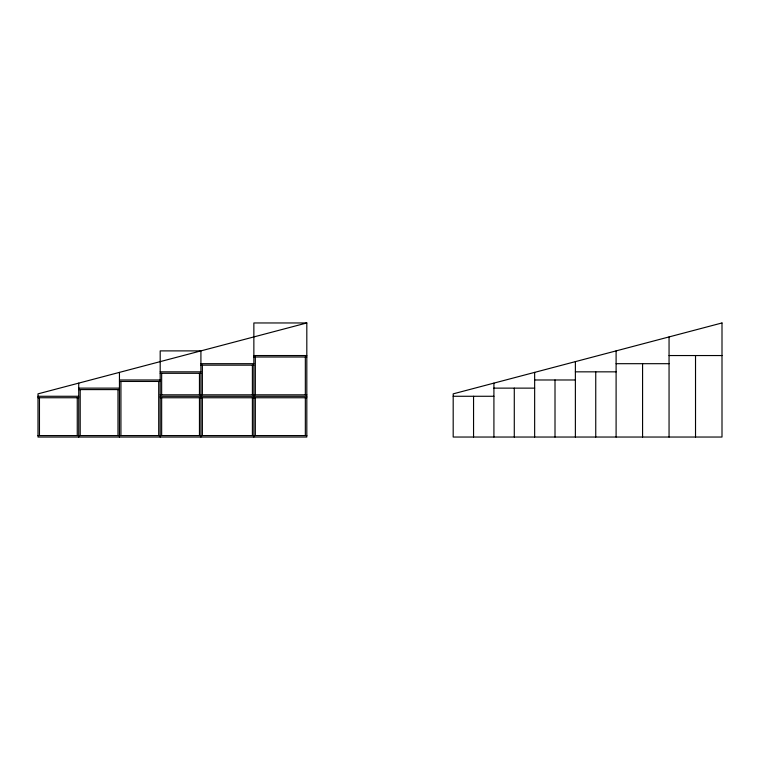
<?xml version="1.0" encoding="UTF-8"?>
<svg xmlns="http://www.w3.org/2000/svg" width="760" height="760" viewBox="0 0 760 760"><rect width="100%" height="100%" fill="white"/><g stroke="black" fill="none" stroke-linecap="round" stroke-linejoin="round"><path stroke-width="1.14" d="M306.812 322.962L38 393.86L38 437.038L306.812 437.038L306.812 322.962L253.859 322.962L253.859 437.038M253.859 355.547L306.812 355.547M669.056 355.547L722 355.547M253.859 357.01L306.812 357.01M200.916 363.688L253.859 363.688M616.103 363.688L669.056 363.688M200.916 365.161L253.859 365.161M160.189 371.839L200.916 371.839M575.377 371.839L616.103 371.839M160.189 373.302L200.916 373.302M119.453 379.981L160.189 379.981M534.65 379.981L575.377 379.981M119.453 381.453L160.189 381.453M78.727 388.132L119.453 388.132M493.914 388.132L534.65 388.132M78.727 389.595L119.453 389.595M160.189 394.829L306.812 394.829M38 396.273L78.727 396.273M160.189 396.292L306.812 396.292M453.188 396.273L493.914 396.273M38 397.746L78.727 397.746M160.189 397.755L306.812 397.755M38 435.575L306.812 435.575M695.524 355.547L695.524 437.038M669.056 336.927L669.056 437.038M642.58 363.688L642.58 437.038M616.103 350.892L616.103 437.038M595.745 371.839L595.745 437.038M575.377 361.637L575.377 437.038M555.009 379.981L555.009 437.038M534.65 372.381L534.65 437.038M514.283 388.132L514.283 437.038M493.914 383.125L493.914 437.038M473.556 396.273L473.556 437.038M305.339 357.01L305.339 394.829M305.339 397.755L305.339 435.575M255.331 357.01L255.331 394.829M255.331 397.755L255.331 435.575M252.396 365.161L252.396 394.829M252.396 397.755L252.396 435.575M202.379 365.161L202.379 394.829M202.379 397.755L202.379 435.575M200.916 437.038L200.916 350.892L160.189 350.892L160.189 437.038M199.452 373.302L199.452 394.829M199.452 397.755L199.452 435.575M161.652 373.302L161.652 394.829M161.652 397.755L161.652 435.575M158.716 381.453L158.716 435.575M120.925 381.453L120.925 435.575M119.453 372.381L119.453 437.038M117.99 389.595L117.99 435.575M80.199 389.595L80.199 435.575M78.727 383.125L78.727 437.038M77.263 397.746L77.263 435.575M39.463 397.746L39.463 435.575M722 322.962L453.188 393.86L453.188 437.038L722 437.038L722 322.962"/></g></svg>
